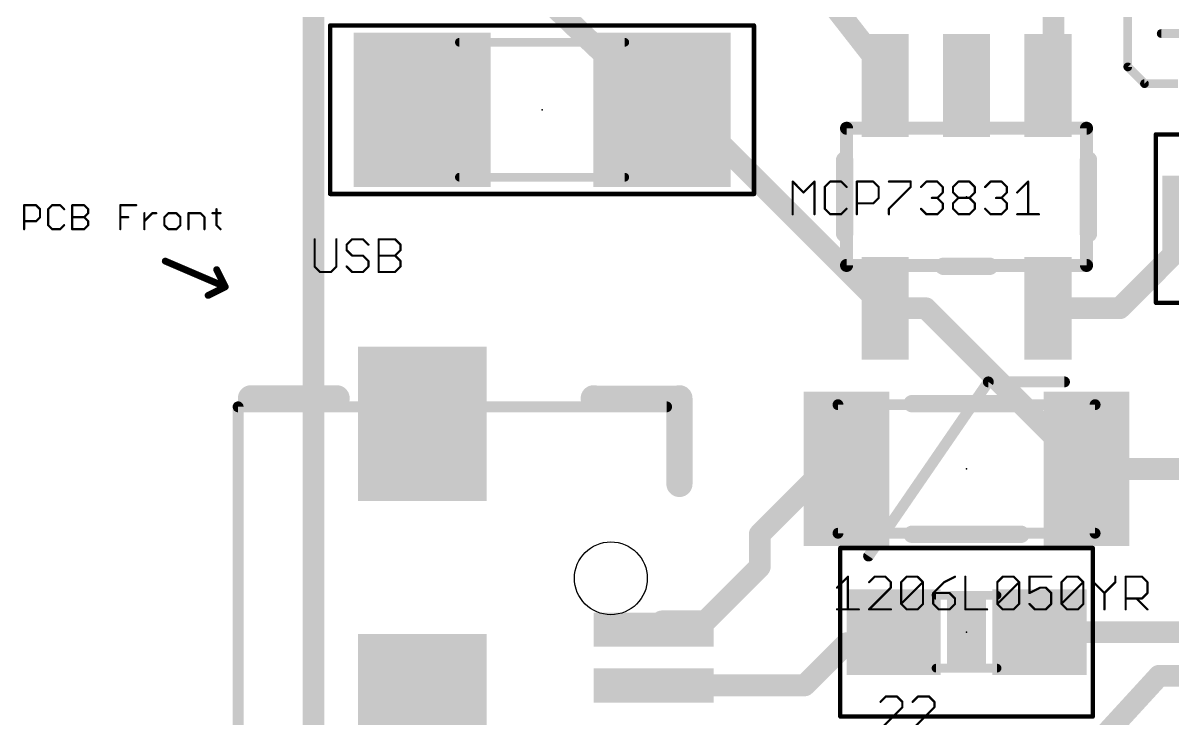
# Model space of a CAD drawing. Extents: x -15 to 92, y -11 to 29.
# Drawn here: x -3.39 to 10.03, y 14.86 to 22.98 of the extents above; entities that cross this region are included whole.
import ezdxf

# ---------------------------------------------------------------- set-up
doc = ezdxf.new("R2010")
doc.units = 0
for name, color, linetype in [('1', 22, 'CONTINUOUS'), ('16', 175, 'CONTINUOUS'), ('20', 7, 'CONTINUOUS'), ('21', 253, 'CONTINUOUS'), ('23', 7, 'CONTINUOUS'), ('27', 253, 'CONTINUOUS'), ('39', 22, 'CONTINUOUS'), ('51', 253, 'CONTINUOUS')]:
    doc.layers.add(name, color=color, linetype=linetype)

# ---------------------------------------------------------------- blocks, each defined once
blk = doc.blocks.new('RECT')
blk.add_solid([(-0.5, -0.5), (0.5, -0.5), (-0.5, 0.5), (0.5, 0.5)])

msp = doc.modelspace()

# ---------------------------------------------------------------- linework, layer by layer
at = {"layer": '1', "const_width": 0.254}
for points in [[(0, 0), (0, 29.21)], [(4.835, 24.765), (6.74, 22.3251)], [(4.067, 21.971), (1.27, 24.641)], [(8.636, 23.114), (8.636, 22.3211)], [(6.74, 22.3251), (6.67, 22.2551)], [(8.636, 22.3211), (8.57, 22.2551)], [(4.3539, 21.971), (4.067, 21.971)], [(6.67, 19.6549), (4.3539, 21.971)], [(9.4069, 19.6549), (10.453, 20.701)], [(6.67, 19.6549), (7.1451, 19.6549)], [(7.1451, 19.6549), (9.02, 17.78)], [(8.57, 19.6549), (9.4069, 19.6549)], [(5.969, 17.78), (5.207, 17.018)], [(6.22, 17.78), (5.969, 17.78)], [(9.02, 17.78), (10.668, 17.78)], [(5.207, 17.018), (5.207, 16.637)], [(5.207, 16.637), (4.572, 16.002)], [(4.067, 16.002), (3.97, 15.905)], [(4.572, 16.002), (4.067, 16.002)], [(6.643, 15.748), (6.77, 15.875)], [(8.47, 15.875), (10.541, 15.875)], [(5.73, 15.255), (6.223, 15.748)], [(6.223, 15.748), (6.643, 15.748)], [(9.867, 15.367), (8.47, 13.843)], [(10.795, 15.367), (9.867, 15.367)], [(3.97, 15.255), (5.73, 15.255)]]:
    msp.add_lwpolyline(points, dxfattribs=at)
at = {"layer": '1', "const_width": 0.127}
for points in [[(6.6899, 22.286, 1), (6.7901, 22.3642)], [(6.7849, 22.2802, 1), (6.6951, 22.37)], [(8.6809, 22.2762, 1), (8.5911, 22.366)], [(6.6251, 22.3, 1), (6.7149, 22.2102)], [(8.5251, 22.3, 1), (8.6149, 22.2102)], [(8.5725, 22.3211, 1), (8.6995, 22.3211)], [(4.067, 22.0345, 1), (4.067, 21.9075)], [(4.0232, 21.9251, 1), (4.1108, 22.0169)], [(4.3988, 22.0159, 1), (4.309, 21.9261)], [(4.3539, 21.9075, 1), (4.3539, 22.0345)], [(6.67, 19.7184, 1), (6.67, 19.5914)], [(6.6251, 19.61, 1), (6.7149, 19.6998)], [(7.19, 19.6998, 1), (7.1002, 19.61)], [(7.1451, 19.5914, 1), (7.1451, 19.7184)], [(8.57, 19.7184, 1), (8.57, 19.5914)], [(9.362, 19.6998, 1), (9.4518, 19.61)], [(9.4069, 19.5914, 1), (9.4069, 19.7184)], [(5.969, 17.8435, 1), (5.969, 17.7165)], [(6.0139, 17.7351, 1), (5.9241, 17.8249)], [(6.22, 17.7165, 1), (6.22, 17.8435)], [(9.02, 17.8435, 1), (9.02, 17.7165)], [(8.9751, 17.7351, 1), (9.0649, 17.8249)], [(5.2705, 17.018, 1), (5.1435, 17.018)], [(5.1621, 17.0629, 1), (5.2519, 16.9731)], [(5.1435, 16.637, 1), (5.2705, 16.637)], [(5.2519, 16.5921, 1), (5.1621, 16.6819)], [(4.067, 16.0655, 1), (4.067, 15.9385)], [(4.1119, 15.9571, 1), (4.0221, 16.0469)], [(4.5271, 16.0469, 1), (4.6169, 15.9571)], [(4.572, 15.9385, 1), (4.572, 16.0655)], [(3.9251, 15.9499, 1), (4.0149, 15.8601)], [(6.8149, 15.8301, 1), (6.7251, 15.9199)], [(8.47, 15.9385, 1), (8.47, 15.8115)], [(6.223, 15.8115, 1), (6.223, 15.6845)], [(6.2679, 15.7031, 1), (6.1781, 15.7929)], [(6.5981, 15.7929, 1), (6.6879, 15.7031)], [(6.643, 15.6845, 1), (6.643, 15.8115)], [(9.867, 15.4305, 1), (9.867, 15.3035)], [(9.9138, 15.3241, 1), (9.8202, 15.4099)], [(3.97, 15.3185, 1), (3.97, 15.1915)], [(5.6851, 15.2999, 1), (5.7749, 15.2101)], [(5.73, 15.1915, 1), (5.73, 15.3185)]]:
    msp.add_lwpolyline(points, format="xyb", dxfattribs=at)
at = {"layer": '16', "const_width": 0.254}
msp.add_lwpolyline([(0, 0), (0, 29.21)], dxfattribs=at)
at = {"layer": '20', "const_width": 0.2032}
msp.add_lwpolyline([(0, 29.21), (0, 0)], dxfattribs=at)
at = {"layer": '20'}
msp.add_circle((3.47, 16.505), 0.425, dxfattribs=at)
at = {"layer": '21'}
for points, const_width in [([(9.5014, 23.2503), (9.5014, 22.4707)], 0.1016), ([(10.281, 22.8605), (9.8912, 22.8605)], 0.1016), ([(9.5014, 22.4707), (9.6963, 22.2758)], 0.1016), ([(9.6963, 22.2758), (10.0861, 22.2758)], 0.1016), ([(6.1976, 20.5256), (6.1976, 21.3844)], 0.2032), ([(9.0424, 21.3844), (9.0424, 20.5256)], 0.2032), ([(7.8884, 20.1446), (7.3516, 20.1446)], 0.2032), ([(3.27, 18.5979), (3.27, 18.605)], 0.3048), ([(4.252, 18.5979), (3.27, 18.5979)], 0.3048), ([(4.27, 18.605), (4.27, 17.605)], 0.3048), ([(6.985, 18.542), (8.255, 18.542)], 0.2032), ([(8.255, 17.018), (6.985, 17.018)], 0.2032)]:
    msp.add_lwpolyline(points, dxfattribs=dict(at, const_width=const_width))
for points, const_width in [([(9.8912, 22.8859, 1), (9.8912, 22.8351)], 0.0508), ([(9.5194, 22.4887, 1), (9.4834, 22.4527)], 0.0508), ([(9.476, 22.4707, 1), (9.5268, 22.4707)], 0.0508), ([(9.6963, 22.3012, 1), (9.6963, 22.2504)], 0.0508), ([(9.6783, 22.2578, 1), (9.7143, 22.2938)], 0.0508), ([(6.2484, 21.3844, 1), (6.1468, 21.3844)], 0.1016), ([(9.0932, 21.3844, 1), (8.9916, 21.3844)], 0.1016), ([(6.1468, 20.5256, 1), (6.2484, 20.5256)], 0.1016), ([(8.9916, 20.5256, 1), (9.0932, 20.5256)], 0.1016), ([(7.3516, 20.1954, 1), (7.3516, 20.0938)], 0.1016), ([(7.8884, 20.0938, 1), (7.8884, 20.1954)], 0.1016), ([(3.3462, 18.605, 1), (3.1938, 18.605)], 0.1524), ([(3.27, 18.6741, 1), (3.27, 18.5217)], 0.1524), ([(3.1938, 18.5979, 1), (3.3462, 18.5979)], 0.1524), ([(4.3462, 18.605, 1), (4.1938, 18.605)], 0.1524), ([(4.252, 18.5217, 1), (4.252, 18.6741)], 0.1524), ([(6.985, 18.5928, 1), (6.985, 18.4912)], 0.1016), ([(8.255, 18.4912, 1), (8.255, 18.5928)], 0.1016), ([(4.1938, 17.605, 1), (4.3462, 17.605)], 0.1524), ([(6.985, 17.0688, 1), (6.985, 16.9672)], 0.1016), ([(8.255, 16.9672, 1), (8.255, 17.0688)], 0.1016)]:
    msp.add_lwpolyline(points, format="xyb", dxfattribs=dict(at, const_width=const_width))
at = {"layer": '23'}
for p in [(2.667, 21.971), (7.62, 20.955), (7.62, 17.78), (7.62, 15.875)]:
    msp.add_point(p, dxfattribs=at)
at = {"layer": '27', "const_width": 0.0254}
for points in [[(5.5915, 20.7518), (5.5915, 21.1331)], [(5.5915, 21.1331), (5.7186, 21.006)], [(5.7186, 21.006), (5.8458, 21.1331)], [(5.8458, 21.1331), (5.8458, 20.7518)], [(6.0293, 21.1331), (5.9657, 21.0696)], [(5.9657, 21.0696), (5.9657, 20.8154)], [(6.1564, 21.1331), (6.0293, 21.1331)], [(6.22, 21.0696), (6.1564, 21.1331)], [(6.3399, 20.7518), (6.3399, 21.1331)], [(6.3399, 21.1331), (6.5306, 21.1331)], [(6.5306, 21.1331), (6.5942, 21.0696)], [(6.5942, 21.0696), (6.5942, 20.9425)], [(6.7142, 21.1331), (6.9684, 21.1331)], [(6.9684, 21.0696), (6.7142, 20.8154)], [(6.9684, 21.1331), (6.9684, 21.0696)], [(7.0884, 21.0696), (7.1519, 21.1331)], [(7.1519, 21.1331), (7.279, 21.1331)], [(7.279, 21.1331), (7.3426, 21.0696)], [(7.3426, 21.0696), (7.3426, 21.006)], [(7.4626, 21.0696), (7.5261, 21.1331)], [(7.4626, 21.006), (7.4626, 21.0696)], [(7.5261, 21.1331), (7.6532, 21.1331)], [(7.6532, 21.1331), (7.7168, 21.0696)], [(7.7168, 21.0696), (7.7168, 21.006)], [(7.8368, 21.0696), (7.9003, 21.1331)], [(7.9003, 21.1331), (8.0274, 21.1331)], [(8.0274, 21.1331), (8.091, 21.0696)], [(8.091, 21.0696), (8.091, 21.006)], [(8.211, 21.006), (8.3381, 21.1331)], [(8.3381, 21.1331), (8.3381, 20.7518)], [(6.5942, 20.9425), (6.5306, 20.8789)], [(7.279, 20.9425), (7.2155, 20.9425)], [(7.3426, 21.006), (7.279, 20.9425)], [(7.279, 20.9425), (7.3426, 20.8789)], [(7.5261, 20.9425), (7.4626, 21.006)], [(7.4626, 20.8789), (7.5261, 20.9425)], [(7.5261, 20.9425), (7.6532, 20.9425)], [(7.7168, 21.006), (7.6532, 20.9425)], [(7.6532, 20.9425), (7.7168, 20.8789)], [(8.0274, 20.9425), (7.9639, 20.9425)], [(8.091, 21.006), (8.0274, 20.9425)], [(8.0274, 20.9425), (8.091, 20.8789)], [(5.9657, 20.8154), (6.0293, 20.7518)], [(6.1564, 20.7518), (6.22, 20.8154)], [(6.5306, 20.8789), (6.3399, 20.8789)], [(6.7142, 20.8154), (6.7142, 20.7518)], [(7.1519, 20.7518), (7.0884, 20.8154)], [(7.3426, 20.8154), (7.279, 20.7518)], [(7.3426, 20.8789), (7.3426, 20.8154)], [(7.4626, 20.8154), (7.4626, 20.8789)], [(7.5261, 20.7518), (7.4626, 20.8154)], [(7.7168, 20.8154), (7.6532, 20.7518)], [(7.7168, 20.8789), (7.7168, 20.8154)], [(7.9003, 20.7518), (7.8368, 20.8154)], [(8.091, 20.8154), (8.0274, 20.7518)], [(8.091, 20.8789), (8.091, 20.8154)], [(6.0293, 20.7518), (6.1564, 20.7518)], [(7.279, 20.7518), (7.1519, 20.7518)], [(7.6532, 20.7518), (7.5261, 20.7518)], [(8.0274, 20.7518), (7.9003, 20.7518)], [(8.211, 20.7518), (8.4652, 20.7518)], [(0.0127, 20.46), (0.0127, 20.1423)], [(0.2669, 20.1423), (0.2669, 20.46)], [(0.4505, 20.46), (0.3869, 20.3965)], [(0.3869, 20.3965), (0.3869, 20.3329)], [(0.5776, 20.46), (0.4505, 20.46)], [(0.6411, 20.3965), (0.5776, 20.46)], [(0.7611, 20.0787), (0.7611, 20.46)], [(0.7611, 20.46), (0.9518, 20.46)], [(0.9518, 20.46), (1.0153, 20.3965)], [(1.0153, 20.3965), (1.0153, 20.3329)], [(0.3869, 20.3329), (0.4505, 20.2694)], [(0.4505, 20.2694), (0.5776, 20.2694)], [(0.5776, 20.2694), (0.6411, 20.2058)], [(0.7611, 20.2694), (0.9518, 20.2694)], [(1.0153, 20.3329), (0.9518, 20.2694)], [(0.9518, 20.2694), (1.0153, 20.2058)], [(0.0127, 20.1423), (0.0763, 20.0787)], [(0.2034, 20.0787), (0.2669, 20.1423)], [(0.4505, 20.0787), (0.3869, 20.1423)], [(0.6411, 20.1423), (0.5776, 20.0787)], [(0.6411, 20.2058), (0.6411, 20.1423)], [(1.0153, 20.1423), (0.9518, 20.0787)], [(1.0153, 20.2058), (1.0153, 20.1423)], [(0.0763, 20.0787), (0.2034, 20.0787)], [(0.5776, 20.0787), (0.4505, 20.0787)], [(0.9518, 20.0787), (0.7611, 20.0787)], [(6.1087, 16.3959), (6.2358, 16.523)], [(6.2358, 16.523), (6.2358, 16.1417)], [(6.5465, 16.523), (6.4829, 16.4595)], [(6.6736, 16.523), (6.5465, 16.523)], [(6.7371, 16.4595), (6.6736, 16.523)], [(6.8571, 16.4595), (6.9207, 16.523)], [(6.9207, 16.523), (7.0478, 16.523)], [(7.0478, 16.523), (7.1113, 16.4595)], [(7.4855, 16.523), (7.3584, 16.4595)], [(7.6055, 16.523), (7.6055, 16.1417)], [(7.9797, 16.4595), (8.0433, 16.523)], [(8.0433, 16.523), (8.1704, 16.523)], [(8.1704, 16.523), (8.2339, 16.4595)], [(8.6082, 16.523), (8.3539, 16.523)], [(8.3539, 16.523), (8.3539, 16.3324)], [(8.7281, 16.4595), (8.7917, 16.523)], [(8.7917, 16.523), (8.9188, 16.523)], [(8.9188, 16.523), (8.9824, 16.4595)], [(9.1024, 16.523), (9.1024, 16.4595)], [(9.3566, 16.4595), (9.3566, 16.523)], [(9.4766, 16.1417), (9.4766, 16.523)], [(9.4766, 16.523), (9.6672, 16.523)], [(9.6672, 16.523), (9.7308, 16.4595)], [(6.4829, 16.1417), (6.7371, 16.3959)], [(6.7371, 16.3959), (6.7371, 16.4595)], [(6.8571, 16.2053), (6.8571, 16.4595)], [(6.8571, 16.2053), (7.1113, 16.4595)], [(7.1113, 16.4595), (7.1113, 16.2053)], [(7.3584, 16.4595), (7.2313, 16.3324)], [(7.9797, 16.2053), (7.9797, 16.4595)], [(7.9797, 16.2053), (8.2339, 16.4595)], [(8.2339, 16.4595), (8.2339, 16.2053)], [(8.3539, 16.3324), (8.481, 16.3959)], [(8.481, 16.3959), (8.5446, 16.3959)], [(8.5446, 16.3959), (8.6082, 16.3324)], [(8.7281, 16.2053), (8.7281, 16.4595)], [(8.7281, 16.2053), (8.9824, 16.4595)], [(8.9824, 16.4595), (8.9824, 16.2053)], [(9.1024, 16.4595), (9.2295, 16.3324)], [(9.2295, 16.3324), (9.3566, 16.4595)], [(9.7308, 16.4595), (9.7308, 16.3324)], [(7.2313, 16.3324), (7.2313, 16.2053)], [(7.422, 16.3324), (7.2313, 16.3324)], [(7.4855, 16.2688), (7.422, 16.3324)], [(7.4855, 16.2053), (7.4855, 16.2688)], [(8.6082, 16.3324), (8.6082, 16.2053)], [(9.2295, 16.3324), (9.2295, 16.1417)], [(9.6672, 16.2688), (9.4766, 16.2688)], [(9.6037, 16.2688), (9.7308, 16.1417)], [(9.7308, 16.3324), (9.6672, 16.2688)], [(6.1087, 16.1417), (6.3629, 16.1417)], [(6.7371, 16.1417), (6.4829, 16.1417)], [(6.9207, 16.1417), (6.8571, 16.2053)], [(7.0478, 16.1417), (6.9207, 16.1417)], [(7.1113, 16.2053), (7.0478, 16.1417)], [(7.2313, 16.2053), (7.2949, 16.1417)], [(7.2949, 16.1417), (7.422, 16.1417)], [(7.422, 16.1417), (7.4855, 16.2053)], [(7.6055, 16.1417), (7.8597, 16.1417)], [(8.0433, 16.1417), (7.9797, 16.2053)], [(8.1704, 16.1417), (8.0433, 16.1417)], [(8.2339, 16.2053), (8.1704, 16.1417)], [(8.4175, 16.1417), (8.3539, 16.2053)], [(8.5446, 16.1417), (8.4175, 16.1417)], [(8.6082, 16.2053), (8.5446, 16.1417)], [(8.7917, 16.1417), (8.7281, 16.2053)], [(8.9188, 16.1417), (8.7917, 16.1417)], [(8.9824, 16.2053), (8.9188, 16.1417)], [(6.6803, 15.126), (6.6167, 15.0625)], [(6.8074, 15.126), (6.6803, 15.126)], [(6.8709, 15.0625), (6.8074, 15.126)], [(6.8709, 14.9989), (6.8709, 15.0625)], [(7.0545, 15.126), (6.9909, 15.0625)], [(7.1816, 15.126), (7.0545, 15.126)], [(7.2451, 15.0625), (7.1816, 15.126)], [(7.2451, 14.9989), (7.2451, 15.0625)], [(6.6167, 14.7447), (6.8709, 14.9989)], [(6.9909, 14.7447), (7.2451, 14.9989)]]:
    msp.add_lwpolyline(points, dxfattribs=at)
at = {"layer": '27', "const_width": 0.0127}
for points in [[(5.596, 21.1376, 1), (5.587, 21.1286)], [(5.5979, 21.1331, 1), (5.5852, 21.1331)], [(5.8521, 21.1331, 1), (5.8394, 21.1331)], [(5.8502, 21.1286, 1), (5.8413, 21.1376)], [(5.9721, 21.0696, 1), (5.9594, 21.0696)], [(5.9613, 21.0741, 1), (5.9702, 21.0651)], [(6.0293, 21.1395, 1), (6.0293, 21.1268)], [(6.0338, 21.1286, 1), (6.0248, 21.1376)], [(6.1609, 21.1376, 1), (6.1519, 21.1286)], [(6.1564, 21.1268, 1), (6.1564, 21.1395)], [(6.2155, 21.0651, 1), (6.2244, 21.0741)], [(6.3399, 21.1395, 1), (6.3399, 21.1268)], [(6.3463, 21.1331, 1), (6.3336, 21.1331)], [(6.5351, 21.1376, 1), (6.5261, 21.1286)], [(6.5306, 21.1268, 1), (6.5306, 21.1395)], [(6.6005, 21.0696, 1), (6.5878, 21.0696)], [(6.5897, 21.0651, 1), (6.5987, 21.0741)], [(6.7142, 21.1395, 1), (6.7142, 21.1268)], [(6.9747, 21.1331, 1), (6.962, 21.1331)], [(6.962, 21.0696, 1), (6.9747, 21.0696)], [(6.9729, 21.0651, 1), (6.9639, 21.0741)], [(6.9684, 21.1268, 1), (6.9684, 21.1395)], [(7.0839, 21.0741, 1), (7.0929, 21.0651)], [(7.1519, 21.1395, 1), (7.1519, 21.1268)], [(7.1564, 21.1286, 1), (7.1474, 21.1376)], [(7.2835, 21.1376, 1), (7.2745, 21.1286)], [(7.279, 21.1268, 1), (7.279, 21.1395)], [(7.3489, 21.0696, 1), (7.3362, 21.0696)], [(7.3381, 21.0651, 1), (7.3471, 21.0741)], [(7.4689, 21.0696, 1), (7.4562, 21.0696)], [(7.4581, 21.0741, 1), (7.4671, 21.0651)], [(7.5261, 21.1395, 1), (7.5261, 21.1268)], [(7.5306, 21.1286, 1), (7.5216, 21.1376)], [(7.6577, 21.1376, 1), (7.6487, 21.1286)], [(7.6532, 21.1268, 1), (7.6532, 21.1395)], [(7.7231, 21.0696, 1), (7.7104, 21.0696)], [(7.7123, 21.0651, 1), (7.7213, 21.0741)], [(7.8323, 21.0741, 1), (7.8413, 21.0651)], [(7.9003, 21.1395, 1), (7.9003, 21.1268)], [(7.9048, 21.1286, 1), (7.8958, 21.1376)], [(8.0319, 21.1376, 1), (8.0229, 21.1286)], [(8.0274, 21.1268, 1), (8.0274, 21.1395)], [(8.0973, 21.0696, 1), (8.0846, 21.0696)], [(8.0865, 21.0651, 1), (8.0955, 21.0741)], [(8.3444, 21.1331, 1), (8.3317, 21.1331)], [(8.3426, 21.1286, 1), (8.3336, 21.1376)], [(5.7142, 21.0105, 1), (5.7231, 21.0015)], [(5.7142, 21.0015, 1), (5.7231, 21.0105)], [(6.5878, 20.9425, 1), (6.6005, 20.9425)], [(6.5987, 20.938, 1), (6.5897, 20.947)], [(7.2155, 20.9488, 1), (7.2155, 20.9361)], [(7.2835, 20.947, 1), (7.2745, 20.938)], [(7.2745, 20.947, 1), (7.2835, 20.938)], [(7.279, 20.9361, 1), (7.279, 20.9488)], [(7.3362, 21.006, 1), (7.3489, 21.006)], [(7.3471, 21.0015, 1), (7.3381, 21.0105)], [(7.4671, 21.0105, 1), (7.4581, 21.0015)], [(7.4562, 21.006, 1), (7.4689, 21.006)], [(7.5261, 20.9488, 1), (7.5261, 20.9361)], [(7.5306, 20.938, 1), (7.5216, 20.947)], [(7.5216, 20.938, 1), (7.5306, 20.947)], [(7.6577, 20.947, 1), (7.6487, 20.938)], [(7.6487, 20.947, 1), (7.6577, 20.938)], [(7.6532, 20.9361, 1), (7.6532, 20.9488)], [(7.7104, 21.006, 1), (7.7231, 21.006)], [(7.7213, 21.0015, 1), (7.7123, 21.0105)], [(7.9639, 20.9488, 1), (7.9639, 20.9361)], [(8.0319, 20.947, 1), (8.0229, 20.938)], [(8.0229, 20.947, 1), (8.0319, 20.938)], [(8.0274, 20.9361, 1), (8.0274, 20.9488)], [(8.0846, 21.006, 1), (8.0973, 21.006)], [(8.0955, 21.0015, 1), (8.0865, 21.0105)], [(8.2065, 21.0105, 1), (8.2155, 21.0015)], [(5.9594, 20.8154, 1), (5.9721, 20.8154)], [(5.9702, 20.8198, 1), (5.9613, 20.8109)], [(6.2244, 20.8109, 1), (6.2155, 20.8198)], [(6.3399, 20.8853, 1), (6.3399, 20.8726)], [(6.5261, 20.8834, 1), (6.5351, 20.8744)], [(6.5306, 20.8726, 1), (6.5306, 20.8853)], [(6.7205, 20.8154, 1), (6.7078, 20.8154)], [(6.7097, 20.8198, 1), (6.7186, 20.8109)], [(7.0929, 20.8198, 1), (7.0839, 20.8109)], [(7.3489, 20.8789, 1), (7.3362, 20.8789)], [(7.3362, 20.8154, 1), (7.3489, 20.8154)], [(7.3381, 20.8744, 1), (7.3471, 20.8834)], [(7.3471, 20.8109, 1), (7.3381, 20.8198)], [(7.4689, 20.8789, 1), (7.4562, 20.8789)], [(7.4581, 20.8834, 1), (7.4671, 20.8744)], [(7.4671, 20.8198, 1), (7.4581, 20.8109)], [(7.4562, 20.8154, 1), (7.4689, 20.8154)], [(7.7231, 20.8789, 1), (7.7104, 20.8789)], [(7.7104, 20.8154, 1), (7.7231, 20.8154)], [(7.7123, 20.8744, 1), (7.7213, 20.8834)], [(7.7213, 20.8109, 1), (7.7123, 20.8198)], [(7.8413, 20.8198, 1), (7.8323, 20.8109)], [(8.0973, 20.8789, 1), (8.0846, 20.8789)], [(8.0846, 20.8154, 1), (8.0973, 20.8154)], [(8.0865, 20.8744, 1), (8.0955, 20.8834)], [(8.0955, 20.8109, 1), (8.0865, 20.8198)], [(5.5852, 20.7518, 1), (5.5979, 20.7518)], [(5.8394, 20.7518, 1), (5.8521, 20.7518)], [(6.0293, 20.7582, 1), (6.0293, 20.7454)], [(6.0248, 20.7473, 1), (6.0338, 20.7563)], [(6.1519, 20.7563, 1), (6.1609, 20.7473)], [(6.1564, 20.7454, 1), (6.1564, 20.7582)], [(6.3336, 20.7518, 1), (6.3463, 20.7518)], [(6.7078, 20.7518, 1), (6.7205, 20.7518)], [(7.1519, 20.7582, 1), (7.1519, 20.7454)], [(7.1474, 20.7473, 1), (7.1564, 20.7563)], [(7.2745, 20.7563, 1), (7.2835, 20.7473)], [(7.279, 20.7454, 1), (7.279, 20.7582)], [(7.5261, 20.7582, 1), (7.5261, 20.7454)], [(7.5216, 20.7473, 1), (7.5306, 20.7563)], [(7.6487, 20.7563, 1), (7.6577, 20.7473)], [(7.6532, 20.7454, 1), (7.6532, 20.7582)], [(7.9003, 20.7582, 1), (7.9003, 20.7454)], [(7.8958, 20.7473, 1), (7.9048, 20.7563)], [(8.0229, 20.7563, 1), (8.0319, 20.7473)], [(8.0274, 20.7454, 1), (8.0274, 20.7582)], [(8.211, 20.7582, 1), (8.211, 20.7454)], [(8.3317, 20.7518, 1), (8.3444, 20.7518)], [(8.4652, 20.7454, 1), (8.4652, 20.7582)], [(0.0191, 20.46, 1), (0.0064, 20.46)], [(0.2733, 20.46, 1), (0.2606, 20.46)], [(0.3824, 20.401, 1), (0.3914, 20.392)], [(0.3933, 20.3965, 1), (0.3806, 20.3965)], [(0.4505, 20.4664, 1), (0.4505, 20.4537)], [(0.4549, 20.4555, 1), (0.446, 20.4645)], [(0.5821, 20.4645, 1), (0.5731, 20.4555)], [(0.5776, 20.4537, 1), (0.5776, 20.4664)], [(0.6366, 20.392, 1), (0.6456, 20.401)], [(0.7611, 20.4664, 1), (0.7611, 20.4537)], [(0.7675, 20.46, 1), (0.7548, 20.46)], [(0.9563, 20.4645, 1), (0.9473, 20.4555)], [(0.9518, 20.4537, 1), (0.9518, 20.4664)], [(1.0217, 20.3965, 1), (1.009, 20.3965)], [(1.0108, 20.392, 1), (1.0198, 20.401)], [(0.3914, 20.3374, 1), (0.3824, 20.3284)], [(0.3806, 20.3329, 1), (0.3933, 20.3329)], [(0.4505, 20.2757, 1), (0.4505, 20.263)], [(0.446, 20.2649, 1), (0.4549, 20.2739)], [(0.5821, 20.2739, 1), (0.5731, 20.2649)], [(0.5776, 20.263, 1), (0.5776, 20.2757)], [(0.7611, 20.2757, 1), (0.7611, 20.263)], [(0.9563, 20.2739, 1), (0.9473, 20.2649)], [(0.9473, 20.2739, 1), (0.9563, 20.2649)], [(0.9518, 20.263, 1), (0.9518, 20.2757)], [(1.009, 20.3329, 1), (1.0217, 20.3329)], [(1.0198, 20.3284, 1), (1.0108, 20.3374)], [(0.0172, 20.1467, 1), (0.0082, 20.1378)], [(0.0064, 20.1423, 1), (0.0191, 20.1423)], [(0.2606, 20.1423, 1), (0.2733, 20.1423)], [(0.2714, 20.1378, 1), (0.2624, 20.1467)], [(0.3914, 20.1467, 1), (0.3824, 20.1378)], [(0.6475, 20.2058, 1), (0.6348, 20.2058)], [(0.6348, 20.1423, 1), (0.6475, 20.1423)], [(0.6366, 20.2013, 1), (0.6456, 20.2103)], [(0.6456, 20.1378, 1), (0.6366, 20.1467)], [(1.0217, 20.2058, 1), (1.009, 20.2058)], [(1.009, 20.1423, 1), (1.0217, 20.1423)], [(1.0108, 20.2013, 1), (1.0198, 20.2103)], [(1.0198, 20.1378, 1), (1.0108, 20.1467)], [(0.0763, 20.0851, 1), (0.0763, 20.0724)], [(0.0718, 20.0742, 1), (0.0807, 20.0832)], [(0.1989, 20.0832, 1), (0.2079, 20.0742)], [(0.2034, 20.0724, 1), (0.2034, 20.0851)], [(0.4505, 20.0851, 1), (0.4505, 20.0724)], [(0.446, 20.0742, 1), (0.4549, 20.0832)], [(0.5731, 20.0832, 1), (0.5821, 20.0742)], [(0.5776, 20.0724, 1), (0.5776, 20.0851)], [(0.7611, 20.0851, 1), (0.7611, 20.0724)], [(0.7548, 20.0787, 1), (0.7675, 20.0787)], [(0.9473, 20.0832, 1), (0.9563, 20.0742)], [(0.9518, 20.0724, 1), (0.9518, 20.0851)], [(6.2422, 16.523, 1), (6.2295, 16.523)], [(6.2403, 16.5185, 1), (6.2313, 16.5275)], [(6.5465, 16.5294, 1), (6.5465, 16.5167)], [(6.5509, 16.5185, 1), (6.542, 16.5275)], [(6.6781, 16.5275, 1), (6.6691, 16.5185)], [(6.6736, 16.5167, 1), (6.6736, 16.5294)], [(6.9207, 16.5294, 1), (6.9207, 16.5167)], [(6.9252, 16.5185, 1), (6.9162, 16.5275)], [(7.0523, 16.5275, 1), (7.0433, 16.5185)], [(7.0478, 16.5167, 1), (7.0478, 16.5294)], [(7.4884, 16.5173, 1), (7.4827, 16.5287)], [(7.6119, 16.523, 1), (7.5992, 16.523)], [(8.0433, 16.5294, 1), (8.0433, 16.5167)], [(8.0478, 16.5185, 1), (8.0388, 16.5275)], [(8.1749, 16.5275, 1), (8.1659, 16.5185)], [(8.1704, 16.5167, 1), (8.1704, 16.5294)], [(8.3539, 16.5294, 1), (8.3539, 16.5167)], [(8.3603, 16.523, 1), (8.3476, 16.523)], [(8.6082, 16.5167, 1), (8.6082, 16.5294)], [(8.7917, 16.5294, 1), (8.7917, 16.5167)], [(8.7962, 16.5185, 1), (8.7872, 16.5275)], [(8.9233, 16.5275, 1), (8.9143, 16.5185)], [(8.9188, 16.5167, 1), (8.9188, 16.5294)], [(9.1087, 16.523, 1), (9.096, 16.523)], [(9.3629, 16.523, 1), (9.3502, 16.523)], [(9.4829, 16.523, 1), (9.4702, 16.523)], [(9.4766, 16.5294, 1), (9.4766, 16.5167)], [(9.6717, 16.5275, 1), (9.6627, 16.5185)], [(9.6672, 16.5167, 1), (9.6672, 16.5294)], [(6.1042, 16.4004, 1), (6.1132, 16.3914)], [(6.4784, 16.464, 1), (6.4874, 16.455)], [(6.7435, 16.4595, 1), (6.7308, 16.4595)], [(6.7308, 16.3959, 1), (6.7435, 16.3959)], [(6.7326, 16.455, 1), (6.7416, 16.464)], [(6.7416, 16.3914, 1), (6.7326, 16.4004)], [(6.8635, 16.4595, 1), (6.8508, 16.4595)], [(6.8526, 16.464, 1), (6.8616, 16.455)], [(7.1177, 16.4595, 1), (7.105, 16.4595)], [(7.1158, 16.455, 1), (7.1068, 16.464)], [(7.1068, 16.455, 1), (7.1158, 16.464)], [(7.3556, 16.4651, 1), (7.3613, 16.4538)], [(7.3629, 16.455, 1), (7.3539, 16.464)], [(7.9861, 16.4595, 1), (7.9734, 16.4595)], [(7.9752, 16.464, 1), (7.9842, 16.455)], [(8.2403, 16.4595, 1), (8.2276, 16.4595)], [(8.2384, 16.455, 1), (8.2295, 16.464)], [(8.2295, 16.455, 1), (8.2384, 16.464)], [(8.481, 16.4023, 1), (8.481, 16.3896)], [(8.4839, 16.3902, 1), (8.4782, 16.4016)], [(8.5491, 16.4004, 1), (8.5401, 16.3914)], [(8.5446, 16.3896, 1), (8.5446, 16.4023)], [(8.7345, 16.4595, 1), (8.7218, 16.4595)], [(8.7237, 16.464, 1), (8.7326, 16.455)], [(8.9887, 16.4595, 1), (8.976, 16.4595)], [(8.9868, 16.455, 1), (8.9779, 16.464)], [(8.9779, 16.455, 1), (8.9868, 16.464)], [(9.1068, 16.464, 1), (9.0979, 16.455)], [(9.096, 16.4595, 1), (9.1087, 16.4595)], [(9.3502, 16.4595, 1), (9.3629, 16.4595)], [(9.3611, 16.455, 1), (9.3521, 16.464)], [(9.7371, 16.4595, 1), (9.7244, 16.4595)], [(9.7263, 16.455, 1), (9.7353, 16.464)], [(7.2377, 16.3324, 1), (7.225, 16.3324)], [(7.2313, 16.3387, 1), (7.2313, 16.326)], [(7.2268, 16.3369, 1), (7.2358, 16.3279)], [(7.4265, 16.3369, 1), (7.4175, 16.3279)], [(7.422, 16.326, 1), (7.422, 16.3387)], [(7.4919, 16.2688, 1), (7.4792, 16.2688)], [(7.481, 16.2643, 1), (7.49, 16.2733)], [(8.3511, 16.338, 1), (8.3568, 16.3267)], [(8.3476, 16.3324, 1), (8.3603, 16.3324)], [(8.6145, 16.3324, 1), (8.6018, 16.3324)], [(8.6037, 16.3279, 1), (8.6126, 16.3369)], [(9.2358, 16.3324, 1), (9.2231, 16.3324)], [(9.225, 16.3369, 1), (9.2339, 16.3279)], [(9.225, 16.3279, 1), (9.2339, 16.3369)], [(9.4766, 16.2752, 1), (9.4766, 16.2625)], [(9.6082, 16.2733, 1), (9.5992, 16.2643)], [(9.6627, 16.2733, 1), (9.6717, 16.2643)], [(9.6672, 16.2625, 1), (9.6672, 16.2752)], [(9.7244, 16.3324, 1), (9.7371, 16.3324)], [(9.7353, 16.3279, 1), (9.7263, 16.3369)], [(6.1087, 16.1481, 1), (6.1087, 16.1353)], [(6.2295, 16.1417, 1), (6.2422, 16.1417)], [(6.3629, 16.1353, 1), (6.3629, 16.1481)], [(6.4829, 16.1481, 1), (6.4829, 16.1353)], [(6.4784, 16.1462, 1), (6.4874, 16.1372)], [(6.7371, 16.1353, 1), (6.7371, 16.1481)], [(6.8616, 16.2097, 1), (6.8526, 16.2008)], [(6.8526, 16.2097, 1), (6.8616, 16.2008)], [(6.8508, 16.2053, 1), (6.8635, 16.2053)], [(6.9207, 16.1481, 1), (6.9207, 16.1353)], [(6.9162, 16.1372, 1), (6.9252, 16.1462)], [(7.0433, 16.1462, 1), (7.0523, 16.1372)], [(7.0478, 16.1353, 1), (7.0478, 16.1481)], [(7.105, 16.2053, 1), (7.1177, 16.2053)], [(7.1158, 16.2008, 1), (7.1068, 16.2097)], [(7.2358, 16.2097, 1), (7.2268, 16.2008)], [(7.225, 16.2053, 1), (7.2377, 16.2053)], [(7.2949, 16.1481, 1), (7.2949, 16.1353)], [(7.2904, 16.1372, 1), (7.2994, 16.1462)], [(7.4175, 16.1462, 1), (7.4265, 16.1372)], [(7.422, 16.1353, 1), (7.422, 16.1481)], [(7.4792, 16.2053, 1), (7.4919, 16.2053)], [(7.49, 16.2008, 1), (7.481, 16.2097)], [(7.6055, 16.1481, 1), (7.6055, 16.1353)], [(7.5992, 16.1417, 1), (7.6119, 16.1417)], [(7.8597, 16.1353, 1), (7.8597, 16.1481)], [(7.9842, 16.2097, 1), (7.9752, 16.2008)], [(7.9752, 16.2097, 1), (7.9842, 16.2008)], [(7.9734, 16.2053, 1), (7.9861, 16.2053)], [(8.0433, 16.1481, 1), (8.0433, 16.1353)], [(8.0388, 16.1372, 1), (8.0478, 16.1462)], [(8.1659, 16.1462, 1), (8.1749, 16.1372)], [(8.1704, 16.1353, 1), (8.1704, 16.1481)], [(8.2276, 16.2053, 1), (8.2403, 16.2053)], [(8.2384, 16.2008, 1), (8.2295, 16.2097)], [(8.3584, 16.2097, 1), (8.3494, 16.2008)], [(8.4175, 16.1481, 1), (8.4175, 16.1353)], [(8.413, 16.1372, 1), (8.422, 16.1462)], [(8.5401, 16.1462, 1), (8.5491, 16.1372)], [(8.5446, 16.1353, 1), (8.5446, 16.1481)], [(8.6018, 16.2053, 1), (8.6145, 16.2053)], [(8.6126, 16.2008, 1), (8.6037, 16.2097)], [(8.7218, 16.2053, 1), (8.7345, 16.2053)], [(8.7326, 16.2097, 1), (8.7237, 16.2008)], [(8.7237, 16.2097, 1), (8.7326, 16.2008)], [(8.7917, 16.1481, 1), (8.7917, 16.1353)], [(8.7872, 16.1372, 1), (8.7962, 16.1462)], [(8.9143, 16.1462, 1), (8.9233, 16.1372)], [(8.9188, 16.1353, 1), (8.9188, 16.1481)], [(8.976, 16.2053, 1), (8.9887, 16.2053)], [(8.9868, 16.2008, 1), (8.9779, 16.2097)], [(9.2231, 16.1417, 1), (9.2358, 16.1417)], [(9.4702, 16.1417, 1), (9.4829, 16.1417)], [(9.7263, 16.1372, 1), (9.7353, 16.1462)], [(6.6122, 15.067, 1), (6.6212, 15.058)], [(6.6803, 15.1324, 1), (6.6803, 15.1197)], [(6.6847, 15.1215, 1), (6.6758, 15.1305)], [(6.8119, 15.1305, 1), (6.8029, 15.1215)], [(6.8074, 15.1197, 1), (6.8074, 15.1324)], [(6.8773, 15.0625, 1), (6.8646, 15.0625)], [(6.8664, 15.058, 1), (6.8754, 15.067)], [(6.9864, 15.067, 1), (6.9954, 15.058)], [(7.0545, 15.1324, 1), (7.0545, 15.1197)], [(7.0589, 15.1215, 1), (7.05, 15.1305)], [(7.1861, 15.1305, 1), (7.1771, 15.1215)], [(7.1816, 15.1197, 1), (7.1816, 15.1324)], [(7.2515, 15.0625, 1), (7.2388, 15.0625)], [(7.2406, 15.058, 1), (7.2496, 15.067)], [(6.8646, 14.9989, 1), (6.8773, 14.9989)], [(6.8754, 14.9944, 1), (6.8664, 15.0034)], [(7.2388, 14.9989, 1), (7.2515, 14.9989)], [(7.2496, 14.9944, 1), (7.2406, 15.0034)]]:
    msp.add_lwpolyline(points, format="xyb", dxfattribs=at)
at = {"layer": '39', "const_width": 0.0508}
for points in [[(0.194, 22.954), (5.14, 22.954)], [(0.194, 20.988), (0.194, 22.954)], [(5.14, 22.954), (5.14, 20.988)], [(9.83, 21.684), (12.776, 21.684)], [(9.83, 19.718), (9.83, 21.684)], [(5.14, 20.988), (0.194, 20.988)], [(12.776, 19.718), (9.83, 19.718)], [(6.147, 16.858), (9.093, 16.858)], [(6.147, 14.892), (6.147, 16.858)], [(9.093, 16.858), (9.093, 14.892)], [(9.093, 14.892), (6.147, 14.892)]]:
    msp.add_lwpolyline(points, dxfattribs=at)
at = {"layer": '39', "const_width": 0.0254}
for points in [[(0.194, 22.9667, 1), (0.194, 22.9413)], [(0.2067, 22.954, 1), (0.1813, 22.954)], [(5.1527, 22.954, 1), (5.1273, 22.954)], [(5.14, 22.9413, 1), (5.14, 22.9667)], [(9.83, 21.6967, 1), (9.83, 21.6713)], [(9.8427, 21.684, 1), (9.8173, 21.684)], [(0.194, 21.0007, 1), (0.194, 20.9753)], [(0.1813, 20.988, 1), (0.2067, 20.988)], [(5.1273, 20.988, 1), (5.1527, 20.988)], [(5.14, 20.9753, 1), (5.14, 21.0007)], [(9.83, 19.7307, 1), (9.83, 19.7053)], [(9.8173, 19.718, 1), (9.8427, 19.718)], [(6.147, 16.8707, 1), (6.147, 16.8453)], [(6.1597, 16.858, 1), (6.1343, 16.858)], [(9.1057, 16.858, 1), (9.0803, 16.858)], [(9.093, 16.8453, 1), (9.093, 16.8707)], [(6.147, 14.9047, 1), (6.147, 14.8793)], [(6.1343, 14.892, 1), (6.1597, 14.892)], [(9.0803, 14.892, 1), (9.1057, 14.892)], [(9.093, 14.8793, 1), (9.093, 14.9047)]]:
    msp.add_lwpolyline(points, format="xyb", dxfattribs=at)
at = {"layer": '51'}
for points, const_width in [([(3.632, 22.758), (1.702, 22.758)], 0.1016), ([(6.22, 21.755), (9.02, 21.755)], 0.1524), ([(6.22, 20.155), (6.22, 21.755)], 0.1524), ([(9.02, 20.155), (9.02, 21.755)], 0.1524), ([(3.632, 21.184), (1.702, 21.184)], 0.1016), ([(-3.3773, 20.5777), (-3.3773, 20.8573)], 0.0254), ([(-3.3773, 20.8573), (-3.2375, 20.8573)], 0.0254), ([(-3.2375, 20.8573), (-3.1909, 20.8107)], 0.0254), ([(-3.1909, 20.8107), (-3.1909, 20.7175)], 0.0254), ([(-3.05, 20.8573), (-3.0966, 20.8107)], 0.0254), ([(-3.0966, 20.8107), (-3.0966, 20.6243)], 0.0254), ([(-2.9568, 20.8573), (-3.05, 20.8573)], 0.0254), ([(-2.9102, 20.8107), (-2.9568, 20.8573)], 0.0254), ([(-2.816, 20.5777), (-2.816, 20.8573)], 0.0254), ([(-2.816, 20.8573), (-2.6762, 20.8573)], 0.0254), ([(-2.6762, 20.8573), (-2.6296, 20.8107)], 0.0254), ([(-2.6296, 20.8107), (-2.6296, 20.7641)], 0.0254), ([(-2.2547, 20.5777), (-2.2547, 20.8573)], 0.0254), ([(-2.2547, 20.8573), (-2.0683, 20.8573)], 0.0254), ([(-1.1322, 20.8107), (-1.1322, 20.6243)], 0.0254), ([(-3.2375, 20.6709), (-3.3773, 20.6709)], 0.0254), ([(-3.1909, 20.7175), (-3.2375, 20.6709)], 0.0254), ([(-2.816, 20.7175), (-2.6762, 20.7175)], 0.0254), ([(-2.6296, 20.7641), (-2.6762, 20.7175)], 0.0254), ([(-2.6762, 20.7175), (-2.6296, 20.6709)], 0.0254), ([(-2.6296, 20.6709), (-2.6296, 20.6243)], 0.0254), ([(-2.2547, 20.7175), (-2.1615, 20.7175)], 0.0254), ([(-1.974, 20.5777), (-1.974, 20.7641)], 0.0254), ([(-1.974, 20.6709), (-1.8808, 20.7641)], 0.0254), ([(-1.8808, 20.7641), (-1.8342, 20.7641)], 0.0254), ([(-1.6936, 20.7641), (-1.7402, 20.7175)], 0.0254), ([(-1.7402, 20.7175), (-1.7402, 20.6243)], 0.0254), ([(-1.6003, 20.7641), (-1.6936, 20.7641)], 0.0254), ([(-1.5537, 20.7175), (-1.6003, 20.7641)], 0.0254), ([(-1.5537, 20.6243), (-1.5537, 20.7175)], 0.0254), ([(-1.4595, 20.5777), (-1.4595, 20.7641)], 0.0254), ([(-1.4595, 20.7641), (-1.3197, 20.7641)], 0.0254), ([(-1.3197, 20.7641), (-1.2731, 20.7175)], 0.0254), ([(-1.2731, 20.7175), (-1.2731, 20.5777)], 0.0254), ([(-1.1788, 20.7641), (-1.0856, 20.7641)], 0.0254), ([(-3.0966, 20.6243), (-3.05, 20.5777)], 0.0254), ([(-3.05, 20.5777), (-2.9568, 20.5777)], 0.0254), ([(-2.9568, 20.5777), (-2.9102, 20.6243)], 0.0254), ([(-2.6762, 20.5777), (-2.816, 20.5777)], 0.0254), ([(-2.6296, 20.6243), (-2.6762, 20.5777)], 0.0254), ([(-1.7402, 20.6243), (-1.6936, 20.5777)], 0.0254), ([(-1.6936, 20.5777), (-1.6003, 20.5777)], 0.0254), ([(-1.6003, 20.5777), (-1.5537, 20.6243)], 0.0254), ([(-1.1322, 20.6243), (-1.0856, 20.5777)], 0.0254), ([(-1.73, 20.205), (-1.03, 19.905)], 0.08), ([(-1.03, 19.905), (-1.13, 20.105)], 0.08), ([(9.02, 20.155), (6.22, 20.155)], 0.1524), ([(-1.03, 19.905), (-1.23, 19.805)], 0.08), ([(6.477, 16.764), (7.874, 18.796)], 0.127), ([(7.874, 18.796), (8.763, 18.796)], 0.127), ([(0.27, 18.605), (-0.73, 18.605)], 0.3048), ([(-0.88, 18.505), (-0.88, 10.705)], 0.127), ([(4.12, 18.505), (-0.88, 18.505)], 0.127), ([(6.12, 18.53), (9.12, 18.53)], 0.127), ([(6.12, 17.03), (6.12, 18.53)], 0.127), ([(9.12, 18.53), (9.12, 17.03)], 0.127), ([(9.12, 17.03), (6.12, 17.03)], 0.127), ([(7.264, 16.307), (7.976, 16.307)], 0.1016), ([(7.264, 15.456), (7.976, 15.456)], 0.1016)]:
    msp.add_lwpolyline(points, dxfattribs=dict(at, const_width=const_width))
for points, const_width in [([(1.702, 22.7834, 1), (1.702, 22.7326)], 0.0508), ([(3.632, 22.7326, 1), (3.632, 22.7834)], 0.0508), ([(6.22, 21.7931, 1), (6.22, 21.7169)], 0.0762), ([(6.2581, 21.755, 1), (6.1819, 21.755)], 0.0762), ([(9.0581, 21.755, 1), (8.9819, 21.755)], 0.0762), ([(9.02, 21.7169, 1), (9.02, 21.7931)], 0.0762), ([(1.702, 21.2094, 1), (1.702, 21.1586)], 0.0508), ([(3.632, 21.1586, 1), (3.632, 21.2094)], 0.0508), ([(-3.3773, 20.8637, 1), (-3.3773, 20.851)], 0.0127), ([(-3.371, 20.8573, 1), (-3.3836, 20.8573)], 0.0127), ([(-3.233, 20.8618, 1), (-3.242, 20.8528)], 0.0127), ([(-3.2375, 20.851, 1), (-3.2375, 20.8637)], 0.0127), ([(-3.1845, 20.8107, 1), (-3.1972, 20.8107)], 0.0127), ([(-3.1954, 20.8062, 1), (-3.1864, 20.8152)], 0.0127), ([(-3.0903, 20.8107, 1), (-3.103, 20.8107)], 0.0127), ([(-3.1011, 20.8152, 1), (-3.0922, 20.8062)], 0.0127), ([(-3.05, 20.8637, 1), (-3.05, 20.851)], 0.0127), ([(-3.0456, 20.8528, 1), (-3.0545, 20.8618)], 0.0127), ([(-2.9523, 20.8618, 1), (-2.9613, 20.8528)], 0.0127), ([(-2.9568, 20.851, 1), (-2.9568, 20.8637)], 0.0127), ([(-2.9147, 20.8062, 1), (-2.9057, 20.8152)], 0.0127), ([(-2.816, 20.8637, 1), (-2.816, 20.851)], 0.0127), ([(-2.8096, 20.8573, 1), (-2.8223, 20.8573)], 0.0127), ([(-2.6717, 20.8618, 1), (-2.6807, 20.8528)], 0.0127), ([(-2.6762, 20.851, 1), (-2.6762, 20.8637)], 0.0127), ([(-2.6232, 20.8107, 1), (-2.6359, 20.8107)], 0.0127), ([(-2.6341, 20.8062, 1), (-2.6251, 20.8152)], 0.0127), ([(-2.2547, 20.8637, 1), (-2.2547, 20.851)], 0.0127), ([(-2.2483, 20.8573, 1), (-2.261, 20.8573)], 0.0127), ([(-2.0683, 20.851, 1), (-2.0683, 20.8637)], 0.0127), ([(-1.1259, 20.8107, 1), (-1.1386, 20.8107)], 0.0127), ([(-3.3773, 20.6773, 1), (-3.3773, 20.6646)], 0.0127), ([(-3.242, 20.6754, 1), (-3.233, 20.6664)], 0.0127), ([(-3.2375, 20.6646, 1), (-3.2375, 20.6773)], 0.0127), ([(-3.1972, 20.7175, 1), (-3.1845, 20.7175)], 0.0127), ([(-3.1864, 20.713, 1), (-3.1954, 20.722)], 0.0127), ([(-2.816, 20.7239, 1), (-2.816, 20.7112)], 0.0127), ([(-2.6717, 20.722, 1), (-2.6807, 20.713)], 0.0127), ([(-2.6807, 20.722, 1), (-2.6717, 20.713)], 0.0127), ([(-2.6762, 20.7112, 1), (-2.6762, 20.7239)], 0.0127), ([(-2.6359, 20.7641, 1), (-2.6232, 20.7641)], 0.0127), ([(-2.6232, 20.6709, 1), (-2.6359, 20.6709)], 0.0127), ([(-2.6251, 20.7596, 1), (-2.6341, 20.7686)], 0.0127), ([(-2.6341, 20.6664, 1), (-2.6251, 20.6754)], 0.0127), ([(-2.2547, 20.7239, 1), (-2.2547, 20.7112)], 0.0127), ([(-2.1615, 20.7112, 1), (-2.1615, 20.7239)], 0.0127), ([(-1.9677, 20.7641, 1), (-1.9804, 20.7641)], 0.0127), ([(-1.9785, 20.6754, 1), (-1.9695, 20.6664)], 0.0127), ([(-1.8808, 20.7705, 1), (-1.8808, 20.7578)], 0.0127), ([(-1.8763, 20.7596, 1), (-1.8853, 20.7686)], 0.0127), ([(-1.8342, 20.7578, 1), (-1.8342, 20.7705)], 0.0127), ([(-1.7338, 20.7175, 1), (-1.7465, 20.7175)], 0.0127), ([(-1.7446, 20.722, 1), (-1.7357, 20.713)], 0.0127), ([(-1.6936, 20.7705, 1), (-1.6936, 20.7578)], 0.0127), ([(-1.6891, 20.7596, 1), (-1.698, 20.7686)], 0.0127), ([(-1.5958, 20.7686, 1), (-1.6048, 20.7596)], 0.0127), ([(-1.6003, 20.7578, 1), (-1.6003, 20.7705)], 0.0127), ([(-1.5474, 20.7175, 1), (-1.5601, 20.7175)], 0.0127), ([(-1.5582, 20.713, 1), (-1.5492, 20.722)], 0.0127), ([(-1.4532, 20.7641, 1), (-1.4659, 20.7641)], 0.0127), ([(-1.4595, 20.7705, 1), (-1.4595, 20.7578)], 0.0127), ([(-1.3152, 20.7686, 1), (-1.3242, 20.7596)], 0.0127), ([(-1.3197, 20.7578, 1), (-1.3197, 20.7705)], 0.0127), ([(-1.2667, 20.7175, 1), (-1.2794, 20.7175)], 0.0127), ([(-1.2776, 20.713, 1), (-1.2686, 20.722)], 0.0127), ([(-1.1788, 20.7705, 1), (-1.1788, 20.7578)], 0.0127), ([(-1.0856, 20.7578, 1), (-1.0856, 20.7705)], 0.0127), ([(-3.3836, 20.5777, 1), (-3.371, 20.5777)], 0.0127), ([(-3.103, 20.6243, 1), (-3.0903, 20.6243)], 0.0127), ([(-3.0922, 20.6288, 1), (-3.1011, 20.6198)], 0.0127), ([(-3.05, 20.5841, 1), (-3.05, 20.5713)], 0.0127), ([(-3.0545, 20.5732, 1), (-3.0456, 20.5822)], 0.0127), ([(-2.9613, 20.5822, 1), (-2.9523, 20.5732)], 0.0127), ([(-2.9568, 20.5713, 1), (-2.9568, 20.5841)], 0.0127), ([(-2.9057, 20.6198, 1), (-2.9147, 20.6288)], 0.0127), ([(-2.816, 20.5841, 1), (-2.816, 20.5713)], 0.0127), ([(-2.8223, 20.5777, 1), (-2.8096, 20.5777)], 0.0127), ([(-2.6807, 20.5822, 1), (-2.6717, 20.5732)], 0.0127), ([(-2.6762, 20.5713, 1), (-2.6762, 20.5841)], 0.0127), ([(-2.6359, 20.6243, 1), (-2.6232, 20.6243)], 0.0127), ([(-2.6251, 20.6198, 1), (-2.6341, 20.6288)], 0.0127), ([(-2.261, 20.5777, 1), (-2.2483, 20.5777)], 0.0127), ([(-1.9804, 20.5777, 1), (-1.9677, 20.5777)], 0.0127), ([(-1.7357, 20.6288, 1), (-1.7446, 20.6198)], 0.0127), ([(-1.7465, 20.6243, 1), (-1.7338, 20.6243)], 0.0127), ([(-1.6936, 20.5841, 1), (-1.6936, 20.5713)], 0.0127), ([(-1.698, 20.5732, 1), (-1.6891, 20.5822)], 0.0127), ([(-1.6048, 20.5822, 1), (-1.5958, 20.5732)], 0.0127), ([(-1.6003, 20.5713, 1), (-1.6003, 20.5841)], 0.0127), ([(-1.5601, 20.6243, 1), (-1.5474, 20.6243)], 0.0127), ([(-1.5492, 20.6198, 1), (-1.5582, 20.6288)], 0.0127), ([(-1.4659, 20.5777, 1), (-1.4532, 20.5777)], 0.0127), ([(-1.2794, 20.5777, 1), (-1.2667, 20.5777)], 0.0127), ([(-1.1386, 20.6243, 1), (-1.1259, 20.6243)], 0.0127), ([(-1.1278, 20.6288, 1), (-1.1367, 20.6198)], 0.0127), ([(-1.0901, 20.5732, 1), (-1.0811, 20.5822)], 0.0127), ([(-1.7221, 20.2234, 1), (-1.7379, 20.1866)], 0.04), ([(-1.1121, 20.1139, 1), (-1.1479, 20.0961)], 0.04), ([(6.22, 20.1931, 1), (6.22, 20.1169)], 0.0762), ([(6.1819, 20.155, 1), (6.2581, 20.155)], 0.0762), ([(8.9819, 20.155, 1), (9.0581, 20.155)], 0.0762), ([(9.02, 20.1169, 1), (9.02, 20.1931)], 0.0762), ([(-1.0479, 19.8961, 1), (-1.0121, 19.9139)], 0.04), ([(-1.0211, 19.8871, 1), (-1.0389, 19.9229)], 0.04), ([(-1.0379, 19.8866, 1), (-1.0221, 19.9234)], 0.04), ([(-1.2389, 19.8229, 1), (-1.2211, 19.7871)], 0.04), ([(7.874, 18.8277, 1), (7.874, 18.7643)], 0.0635), ([(7.9002, 18.778, 1), (7.8478, 18.814)], 0.0635), ([(8.763, 18.7643, 1), (8.763, 18.8277)], 0.0635), ([(-0.73, 18.6812, 1), (-0.73, 18.5288)], 0.1524), ([(0.27, 18.5288, 1), (0.27, 18.6812)], 0.1524), ([(-0.8482, 18.505, 1), (-0.9118, 18.505)], 0.0635), ([(-0.88, 18.5368, 1), (-0.88, 18.4733)], 0.0635), ([(4.12, 18.4733, 1), (4.12, 18.5368)], 0.0635), ([(6.12, 18.5617, 1), (6.12, 18.4983)], 0.0635), ([(6.1517, 18.53, 1), (6.0883, 18.53)], 0.0635), ([(9.1518, 18.53, 1), (9.0883, 18.53)], 0.0635), ([(9.12, 18.4983, 1), (9.12, 18.5617)], 0.0635), ([(6.12, 17.0617, 1), (6.12, 16.9983)], 0.0635), ([(6.0883, 17.03, 1), (6.1517, 17.03)], 0.0635), ([(9.0883, 17.03, 1), (9.1518, 17.03)], 0.0635), ([(9.12, 16.9983, 1), (9.12, 17.0617)], 0.0635), ([(6.4508, 16.782, 1), (6.5032, 16.746)], 0.0635), ([(7.264, 16.3324, 1), (7.264, 16.2816)], 0.0508), ([(7.976, 16.2816, 1), (7.976, 16.3324)], 0.0508), ([(7.264, 15.4814, 1), (7.264, 15.4306)], 0.0508), ([(7.976, 15.4306, 1), (7.976, 15.4814)], 0.0508)]:
    msp.add_lwpolyline(points, format="xyb", dxfattribs=dict(at, const_width=const_width))

# ---------------------------------------------------------------- block references
at = {"layer": '1'}
for p, xscale, yscale, rotation in [((1.267, 21.971), 1.6, 1.8, 180), ((4.067, 21.971), 1.6, 1.8, 180), ((6.67, 22.2551), 0.55, 1.2, 180), ((7.62, 22.2551), 0.55, 1.2, 180), ((8.57, 22.2551), 0.55, 1.2, 180), ((6.67, 19.6549), 0.55, 1.2, 180), ((8.57, 19.6549), 0.55, 1.2, 180), ((1.27, 18.305), 1.8, 1.5, 90), ((3.97, 15.905), 0.4, 1.4, 90), ((1.27, 14.605), 2.5, 1.5, 90), ((3.97, 15.255), 0.4, 1.4, 90)]:
    msp.add_blockref('RECT', p, dxfattribs=dict(at, xscale=xscale, yscale=yscale, rotation=rotation))
at = {"layer": '1', "xscale": 1.1}
for p in [(10.453, 20.701), (6.77, 15.875), (8.47, 15.875)]:
    msp.add_blockref('RECT', p, dxfattribs=at)
at = {"layer": '1', "yscale": 1.8}
for p in [(6.22, 17.78), (9.02, 17.78)]:
    msp.add_blockref('RECT', p, dxfattribs=at)
at = {"layer": '21', "xscale": 0.4572, "yscale": 0.762}
msp.add_blockref('RECT', (7.62, 15.875), dxfattribs=at)
at = {"layer": '51', "rotation": 180}
for p, xscale, yscale in [((1.3403, 21.9701), 0.7501, 1.7), ((3.9938, 21.9719), 0.7501, 1.7), ((6.67, 22.13), 0.5, 0.65), ((7.62, 22.13), 0.5, 0.65), ((8.57, 22.13), 0.5, 0.65), ((6.67, 19.78), 0.5, 0.65), ((8.57, 19.78), 0.5, 0.65)]:
    msp.add_blockref('RECT', p, dxfattribs=dict(at, xscale=xscale, yscale=yscale))
at = {"layer": '51', "xscale": 0.5001, "yscale": 0.95}
for p in [(7.0319, 15.8801), (8.2003, 15.8801)]:
    msp.add_blockref('RECT', p, dxfattribs=at)

doc.saveas('drawing.dxf')
